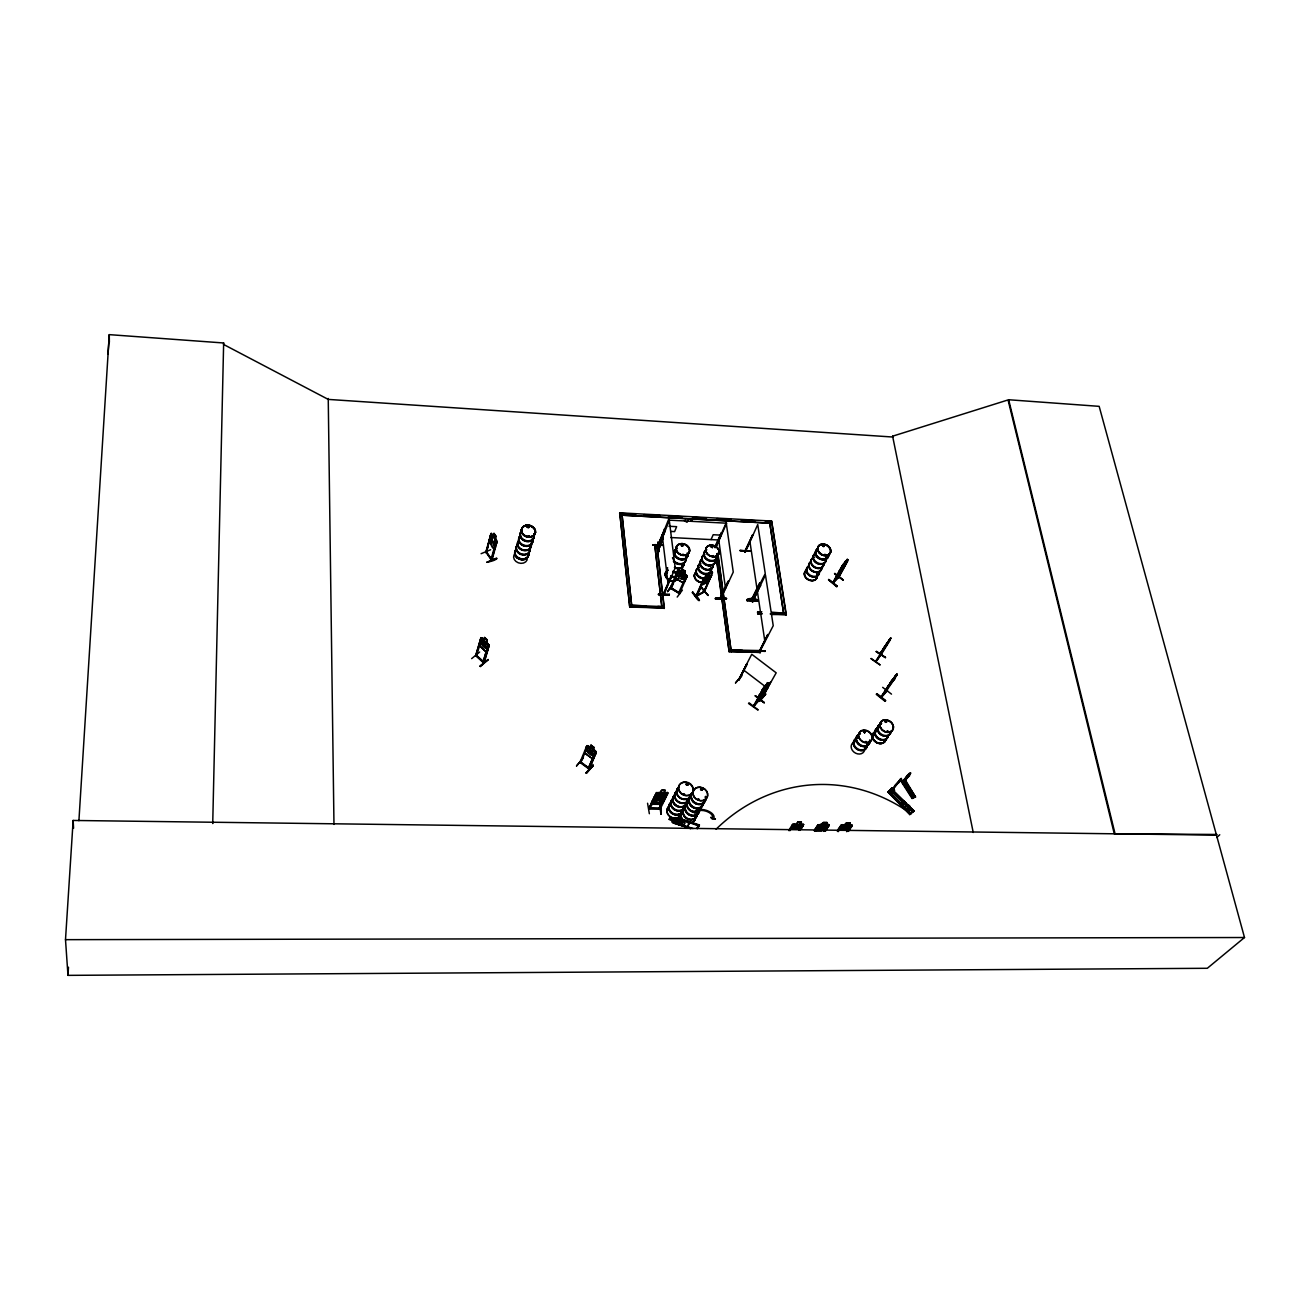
<?xml version="1.0" encoding="UTF-8"?>
<svg xmlns="http://www.w3.org/2000/svg" width="1310" height="1310" viewBox="0 0 1310 1310"><rect width="100%" height="100%" fill="white"/><g stroke="black" fill="none" stroke-linecap="round" stroke-linejoin="round"><path stroke-width="1.5" d="M759.947 583.556L760.177 582.737L751.94 599.734L765.253 573.583L757.737 524.54L745.406 551.936M744.882 551.903L752.939 534.742L744.735 551.281L745.587 550.724M728.18 582.099L728.425 581.28L720.877 597.802M728.425 581.28L720.5 598.293L720.647 596.869L721.302 597.802M721.057 598.31L733.256 572.077L726.215 522.854L715.309 547.302M671.441 587.748L671.129 588.763L670.556 587.273M704.452 591.842L703.437 591.94M697.084 595.067L696.134 596.443L704.371 591.891L711.51 575.336L703.535 592.366L712.345 573.387M905.816 777.403L906.258 776.584M712.378 547.105L712.362 547.727M712.509 556.292L713.23 555.604M713.164 555.899L712.886 556.226M696.969 596.034L704.731 578.676L709.431 574.877L710.069 575.745L706.679 580.952M703.503 582.377L706.27 579.118L705.55 577.694L707.056 578.349L710.315 575.074L707.416 578.48C708.595 581.787 704.846 577.644 703.503 582.377A6.878 5.486 24 0 1 695.659 579.249A6.878 5.486 24 0 1 695.807 572.388M78.911 820.682L109.27 334.639L223.65 342.974L212.728 823.548L212.826 822.385M910.679 772.949C908.338 776.732 912.562 771.246 909.173 773.49M682.739 554.572L683.296 554.359M682.968 545.418L681.773 544.551L681.167 545.615M682.788 546.237L683.149 545.255M682.772 554.327L683.689 555.063M682.084 544.878C683.935 546.45 681.609 543.781 681.773 545.631M658.373 544.714L658.553 545.697L657.735 545.435L664.858 528.7L657.882 546.303L669.033 518.318L675.19 567.836L664.006 594.445L664.023 593.594M663.662 592.988L663.646 594.429L670.802 577.137L663.482 593.512M880.025 655.262L881.253 654.345L875.424 661.763L887.361 642.784M223.65 342.974L223.552 344.432L328.253 399.403L892.896 437.032L892.732 436.148L1008.667 399.746L1099.156 406.346L1244.5 937.518L1207.312 968.287L67.973 975.361L68.48 967.222M67.973 975.361L65.5 939.663L73.147 820.453L1216.335 835.109M107.993 354.306L109.287 336.13M904.146 803.701L902.868 802.129M759.702 649.809L760.029 651.217L773.227 625.705L765.466 575.008L752.333 602.01L752.824 600.406M901.722 803.112L902.672 801.982M526.931 526.915L528.028 526.129M527.635 527.128L527.717 527.455M528.225 526.112L528.519 527.406M528.159 536.347L529.355 536.281L528.47 535.921M751.858 598.834L759.8 582.721M752.153 601.175L752.693 601.929L760.52 584.997L752.186 600.979M752.399 599.587L752.071 598.179L752.677 598.998M752.726 601.83L752.464 600.406M745.357 551.936L745.161 551.313M483.046 662.467L483.636 661.55L484.127 662.893L489.252 645.208L480.901 637.708L482.178 637.904M475.694 655.704L483.75 663.04L489.154 645.159M475.579 655.655L476.398 655.688M720.746 596.869L720.991 598.212M902.787 780.842C905.652 778.025 901.624 780.776 903.703 780.449L904.015 779.712M915.101 797.233L903.703 779.941M904.342 780.154L903.589 779.974M699.376 799.657L698.345 798.838L699 799.788M700.473 789.226L701.243 788.767M700.932 788.898L701.128 789.766M594.92 753.103L595.788 753.725L594.92 753.103L588.239 768.413L588.96 767.66L589.369 768.724M589.762 768.364L588.927 767.693M684.049 794.63L683.82 793.876M683.771 794.269L684.573 794.138M687.177 783.527L686.555 784.575M686.98 784.919L687.963 784.199M688.274 784.706L687.144 783.282L686.653 784.379M579.986 761.7C582.573 764.188 579.937 759.898 579.937 762.436L586.88 745.652M699.425 824.989L680.643 818.684L680.299 819.536L699 825.939L699.425 824.956L697.559 828.378M697.886 825.611L698.214 824.972M762.273 692.269L767.562 682.625L753.561 706.679L760.095 699.049L759.44 699.802M754.216 706.106L753.234 706.434L759.751 698.77M882.138 696.429L881.532 696.609M759.341 695.086L764.467 686.817L753.283 706.221M761.929 690.01L763.206 688.471M763.042 688.405L768.25 683.067M764.058 687.619L753.921 706.139M838.842 577.333L838.842 576.302L832.603 583.015L842.15 565.74L848.029 559.73L838.482 576.957M669.344 594.298L669.263 595.149L658.521 594.691M658.586 593.954L669.344 594.363M715.571 598.703C749.189 598.342 692.908 598.523 726.166 599.063M715.522 598.293L726.248 598.293M726.117 598.686L715.489 598.195M757.524 600.471L747.011 600.078M762.649 697.673L770.591 682.035M754.609 650.841L765.286 651.152L754.527 651.61M765.171 651.398L754.609 650.759M739.118 678.875L738.905 680.005L746.765 663.908L739.282 679.464M891.848 789.668L892.028 790.241M886.952 731.144L887.853 731.013M887.394 731.176L887.934 731.226M885.331 722.006L885.2 721.401M490.644 549.741L481.098 553.688M887.574 642.997L883.775 648.663M698.214 825.677L696.674 828.46M486.239 552.705L490.824 534.775L486.403 552.869L486.436 551.33M485.781 552.149L491.234 533.252L493.313 535.577M864.6 732.896L865.353 731.651M865.713 742.115L866.712 741.722L865.681 741.46M486.19 552.738L490.48 534.906M864.485 731.357L864.354 732.503M864.534 730.996L864.682 732.519M491.086 543.961L493.968 533.219L495.9 536.036L492.871 546.63M487.107 562.383C503.302 553.819 496.621 561.384 487.107 561.957M496.85 541.718L491.561 559.632M491.021 559.534L495.753 542.487L496.621 543.11L495.753 542.487M677.745 824.334L678.105 823.499L677.745 824.334L690.812 828.771M496.097 542.34L491.545 560.287L485.764 551.936M491.184 533.481L497.03 541.75L491.938 560.238L485.928 551.313M899.904 780.825L890.423 792.386L895.385 784.805L901.46 778.582L899.904 780.825L901.28 778.402L899.839 779.499M893.011 790.487L890.587 792.566L899.659 780.023M763.894 690.681C769.265 682.133 757.982 699.556 759.194 695.02M758.932 696.085L759.423 694.988M479.64 652.036L471.649 658.635M687.275 827.101L673.258 822.991L687.242 827.216L689.518 822.942L686.129 821.042L674.404 817.718L673.766 818.979L675.616 818.521L682.592 820.944L685.114 822.876L684.229 824.53L673.815 821.943L673.029 820.633M887.247 643.161L886.33 644.504M475.645 655.737L480.623 639.034L481.392 639.739L476.512 655.688M480.983 637.642L475.841 655.295L483.767 662.434M483.947 639.444L484.536 637.397L487.304 639.919L486.616 642.031L489.072 645.224M484.618 637.544L483.93 639.657L482.096 637.986M670.032 817.686L673.864 819.077M673.324 822.942L672.243 821.861L673.356 822.844M672.849 820.764L672.21 821.959M484.978 638.314L486.632 639.82M487.304 639.919L486.714 641.966M480.393 666.643L488.171 659.487L480.082 666.004M483.849 663.122L482.899 662.32L487.811 646.092L488.859 646.567L487.811 646.092M483.013 662.5L488.09 645.863M483.701 663.04L484.16 662.123L476.889 655.721M824.317 554.736L825.185 554.376L824.743 555.08M824.35 554.49L824.94 554.998M822.32 545.5L823.908 545.681M824.039 546.057L824.154 546.434M475.743 655.066L476.676 655.917M710.708 546.63L712.378 546.958M712.345 547.596L710.773 546.434M699.098 825.595L680.545 819.045M654.754 544.649L661.828 606.579L654.754 544.649L656.818 544.747L664.366 608.004L629.75 607.054L619.777 512.816L771.606 521.053L786.327 614.603L771.934 614.505M883.628 648.859L884.217 647.402M881.221 654.46L875.751 661.976L890.751 637.954L889.048 640.295M663.351 545.173L652.642 545.075L663.384 545.206M629.75 607.054L619.777 512.816M664.154 608.495L656.818 544.747M657.751 542.471L658.979 551.575L657.964 542.193M715.751 547.645L726.673 523.214L669.443 520.135L658.537 547.302L665.267 530.501M663.302 537.395L659.389 547.351L663.351 537.706M583.376 757.868L576.613 765.744M579.871 762.371L580.494 761.487M580.592 762.911L587.207 747.502L586.094 747.142L587.207 747.502M759.653 649.711L759.898 650.677M591.006 745.275L590.237 747.404L588.452 746.798L587.011 750.319L587.961 752.972L590.908 755.117L593.119 754.756L594.593 751.252L593.266 749.467L594.2 747.584L591.006 745.275L594.2 747.584M591.088 745.423L590.302 747.322L588.108 745.865M685.408 520.348L684.426 520.659L686.997 522.297L688.127 520.496M491.889 560.107L491.283 559.304M658.586 593.889L658.504 594.74M586.569 773.358L593.266 765.4L586.225 772.753M594.691 753.381L588.337 768.479M596.181 752.399L589.14 769.183L596.296 752.464L595.493 751.072M593.299 765.466L586.143 772.982M672.849 584.342L667.707 591.285M685.13 571.258L682.183 569.26L681.331 571.52C677.286 566.821 674.797 574.992 675.698 578.349L683.001 582.803L684.901 581.296L683.018 582.606M671.26 588.436L670.13 588.108L677.958 570.227M671.031 588.747L678.236 572.044L677.188 571.782L678.236 572.044M663.924 606.677L629.553 605.22L645.732 605.908M910.974 813.543L888.819 791.404L887.902 792.124L891.602 788.931L913.872 810.988L891.455 788.98L890.767 789.57L891.717 788.882L889.359 790.782L891.57 788.276L889.555 790.978M528.126 536.085L529.322 536.15M528.749 526.947L527.439 527.046M682.133 569.342L685.326 571.176L684.393 573.305M682.395 590.106L677.188 597.065M679.546 593.856L679.841 592.808L678.498 593.217L685.867 576.678L686.718 577.202L685.867 576.678M670.294 588.272L679.726 593.594L670.409 587.83M684.737 581.312L687.144 575.827M679.448 593.79L687.259 575.86L679.219 570.161M711.052 539.589L713.197 534.726L720.533 535.119M692.793 591.94C698.001 603.353 704.616 603.288 692.548 592.3M714.752 547.302L721.09 533.121L722.088 533.465L721.09 533.121M714.801 547.613L721.63 533.121M715.702 547.334L721.237 534.938M708.514 579.937L701.554 583.277L705.877 575.467M703.519 580.133L696.134 596.443L704.043 579.429M701.161 587.355L708.186 595.477L701.112 587.355M703.29 592.071L704.42 590.957L704.371 591.94M698.819 799.902L698.23 798.953M701.423 587.437L707.875 595.395M893.322 679.153L889.785 684.164L895.991 676.091L893.371 679.12M687.652 783.92L687.357 784.952M688.159 784.936L686.571 783.347M686.26 783.675L686.358 784.968M739.97 550.544L750.188 551.199M720.369 597.557L728.049 581.263M887.476 687.193C906.062 665.071 884.414 692.253 887.983 686.096M744.964 552.1L752.562 534.726M786.066 615.094L771.606 521.053M771.443 523.247L621.841 515.174L769.592 523.149M656.556 792.632L648.745 808.827L656.032 793.827L657.096 793.86L650.055 808.417M747.027 600.275L757.753 600.815L747.257 600.455M649.351 813.723L647.566 803.243M650.251 807.942L648.696 808.45L650.169 808.319M651.479 802.49L656.441 792.599L667.854 792.943M751.924 599.571L760.177 582.737M742.541 650.415L730.996 649.989L760.095 650.562L760.357 652.413L729.162 651.774L716.39 557.127M659.831 793.647C658.963 798.494 653.755 797.446 660.404 794.957L659.012 792.828L661.452 794.548L665.447 792.943L661.992 794.974L663.417 797.184L660.977 795.366L653.854 797.544M664.317 792.272L665.382 790.258L661.534 790.192L660.633 792.141L658.488 792.665L655.049 799.558L656.245 801.016L662.434 799.608M665.234 790.438L661.648 790.372L660.617 792.026M662.123 790.569L664.432 790.618M731.258 651.856L717.88 553.229M757.622 601.044L747.109 600.651M659.7 800.983L663.417 793.68M661.845 797.069L664.006 792.763L660.42 792.697L656.965 799.575L660.535 799.591M761.814 611.77L757.524 612.097L757.802 613.915L761.831 614.079M649.105 807.893L659.176 808.237L659.159 809.072L660.535 808.106M666.462 794.007L659.028 808.974L666.462 794.007L667.51 794.04L666.495 794.384M662.794 802.555L666.053 796.251M757.802 613.915L757.769 611.606M660.191 809.089L667.51 794.04M759.98 699.18L753.545 705.893L754.167 705.173M495.475 547.416C491.577 553.655 488.368 532.679 489.727 542.127M660.306 803.456L661.091 813.87M493.379 535.299L492.265 534.84L491.168 538.819L493.461 544.518L494.885 544.223L495.9 536.036M741.525 675.829L735.63 682.707M887.46 690.55L881.221 697.608L893.289 678.809M738.791 679.382L751.743 654.279L776.191 672.832L762.355 697.329M738.905 680.005L747.191 664.219M880.893 697.149L891.389 681.085M886.248 691.205L897.301 674.535L891.324 681.135M670.065 817.571L669.115 819.454L672.996 820.748M669.263 819.438L670.163 817.669M767.627 634.564L768.151 635.448L767.627 634.564L759.538 651.201L760.095 650.562M759.456 651.037L768.004 634.58M672.358 821.976L674.519 817.784L676.075 817.62L686.096 821.157M658.619 546.286L659.847 546.663L658.832 546.254M658.537 547.22L659.487 547.252L658.897 546.663M785.656 613.276L771.901 612.196M680.299 819.536L680.643 818.684M889.49 639.542L890.129 639.362M687.144 827.118L689.371 822.942L686.063 821.092M764.549 686.964L765.695 684.884M758.768 700.097L768.2 682.87L759.636 698.836M768.02 684.311L759.26 700.228M759.489 701.374L765.859 693.989L759.653 701.063M881.925 651.447C883.841 647.926 877.864 657.456 883.628 648.548C877.176 658.177 892.487 637.135 885.511 645.683M761.978 697.673L770.378 682.281M837.139 586.143L828.722 579.495L837.155 586.127L836.631 586.798L828.706 579.511M757.868 710.036L748.55 703.486L749.042 702.815L758.048 709.742M834.535 573.715L843.263 579.986L834.863 573.371M888.327 641.753L889.719 639.82L887.23 643.505M764.238 702.7L755.264 695.708L764.319 702.504M697.46 828.739L699.294 825.398L682.264 819.814M847.701 559.583L843.051 564.659L832.898 583.245L844.033 563.644M845.572 561.04L844.377 562.972M847.357 559.092L840.84 569.146L846.751 561.122L844.229 565.707L841.004 568.376M838.384 577.726L847.734 559.763M847.144 561.695L847.39 560.909L838.334 577.759M833.062 583.163L838.809 577.202L847.685 561.139M832.898 582.361L838.285 576.809L837.925 577.579M871.019 658.733L880.156 664.989L871.199 658.455M876.194 651.692L885.593 657.505L876.472 651.299M886.51 643.947L889.048 640.148M875.85 661.91L876.144 660.502M880.025 655.458L890.751 638.33M890.456 639.575L880.533 655.606M890.489 789.39L891.144 788.751L890.816 789.619M890.915 788.882L913.021 811.676L913.872 810.988M788.866 830.262L792.517 824.416M788.915 830.638L792.894 825.595L789.946 830.655M876.832 693.678L876.292 694.365L885.052 701.325L885.576 700.654L876.816 693.694L885.576 700.67M789.881 830.278L792.894 825.595M882.662 687.341L891.504 694.136M797.774 822.123L796.578 823.941L794.384 824.432L792.288 827.707L793.27 829.132L799.509 827.805L801.638 824.53L800.148 823.924M796.66 823.99L797.79 822.238L801.294 822.287M798.216 822.418L800.459 822.451M881.417 696.674L895.041 676.238M895.074 676.484L890.653 682.215L891.521 681.855M890.014 683.411L896.875 674.093L896.138 675.649M800.164 824.039L801.442 822.107L800.295 823.875M699 825.988L697.886 825.562M883.284 648.679L888.982 640.557L885.363 646.55M798.969 830.393L803.03 825.726L801.065 829.23M800.033 829.214L801.998 825.726M803.505 824.563L800.59 829.23M799.984 830.409L803.636 824.547L792.419 824.514L794.138 823.908M909.68 774.472L905.046 780.924L903.016 781.775L905.881 777.387L903.098 781.906L909.746 775.553M884.725 721.09L885.707 720.729M885.249 721.548L886.444 721.728M886.575 722.301L886.673 721.368M863.437 731.406L864.24 731.078L864.043 732.339M825.415 830.736L829.23 825.005L828.346 824.317L818.046 824.743L814.935 829.41M814.378 830.589L818.046 824.743M814.427 830.966L818.504 825.939L815.459 830.982M815.393 830.606L818.504 825.939M883.333 649.023L886.968 643.587M823.875 822.778L826.102 822.811M826.921 822.516L825.742 824.268L827.216 824.891L825.022 828.133L818.766 829.459L817.849 828.051L820.011 824.792L823.466 822.598L826.938 822.647M825.758 824.399L827.085 822.467L823.351 822.418L822.189 824.17M824.399 830.72L828.575 826.07L825.48 831.113M824.465 831.097L827.56 826.053M825.955 829.672L829.066 824.923M885.298 646.845L880.222 653.985M885.707 645.24L887.853 642.211M838.056 831.572L837.958 829.721L841.167 825.054L851.533 824.678L852.27 825.316L848.356 831.031M837.368 830.884L841.266 825.071L842.919 824.629M837.434 831.26L841.593 826.25L838.449 831.277M884.414 648.057L883.087 649.776M838.384 830.9L841.593 826.25M850.206 822.778L848.847 824.71L850.272 825.202L848.012 828.444L841.773 829.754L840.889 828.346L846.506 822.729L850.223 822.909L848.995 824.53M850.059 822.958L846.604 822.909L845.294 824.481M846.997 823.089L849.224 823.122M847.341 831.015L851.598 826.381L848.422 831.392M847.406 831.392L850.583 826.364M852.106 825.234L846.62 831.506M893.846 791.158L890.21 794.269L891.144 793.123L888.901 790.88L887.967 792.042L910.057 814.296L910.81 813.641A188.378 164.847 87.8 0 0 716.079 829.23M891.57 788.276L890.522 789.914M890.669 790.028L892.257 788.014L894.517 790.241L893.698 791.224M683.001 582.803L675.698 578.349M902.213 780.547L901.198 781.497L912.087 798.543L913.086 798.101L901.984 780.645L903.31 782.267L902.639 782.987L906.111 781.087L905.013 779.368L905.521 781.677M685.326 571.176L684.246 573.305L687.21 575.942M904.358 779.27L903.605 780.301L914.511 797.479L915.477 796.889L912.349 798.314M906.585 776.077L909.533 773.44M905.013 779.368L915.51 797.053L904.571 779.974L901.542 781.251L913.07 798.117M907.175 775.831L908.649 774.177M667.56 591.514L672.963 583.982L667.592 591.645M884.185 647.861L885.773 645.683M880.32 654.05L882.301 651.185M907.339 790.405L910.466 788.997M890.751 637.954L884.348 647.566L886.542 644.831M885.036 646.338L886.706 644.618M889.457 640.017L890.603 638.216M900.003 803.718L903.638 800.574L905.75 802.997M908.534 792.01L911.465 790.847M909.402 793.68L912.53 792.272M902.246 805.961L905.881 802.817M910.597 795.285L913.545 794.122M911.334 796.447L914.364 795.154M907.879 804.815L904.113 808.139L907.879 804.815C915.395 807.369 899.462 814.329 910.139 807.075M824.039 545.877L823.188 546.09M911.645 808.565L907.896 811.905L911.645 808.565L913.905 810.825L909.729 814.624M910.303 814.132L913.905 810.825M692.188 592.513L698.967 600.569M711.248 546.237L712.067 547.252M711.133 546.63L712.787 546.974M658.979 808.614L660.42 808.516L648.81 808.45M586.045 773.015L592.906 764.778M596.099 752.497C596.148 749.074 584.457 744.751 588.19 745.783M592.415 758.654L584.931 753.348L584.702 750.614L585.03 753.348L592.415 758.654L594.101 757.589M576.498 766.072L583.359 757.851M580.723 762.944L581.182 762.125M836.91 586.503L828.477 579.871M764.123 702.848L755.199 695.888M528.831 527.652L528.716 526.342M765.351 685.523L767.906 682.936M762.207 691.058L764.156 688.88M735.467 683.034L741.886 675.714M702.209 790.307L702.668 789.144M880.909 697.28L887.23 690.141M894.976 676.386L896.875 674.093M894.632 676.861L896.973 674.175M687.766 784.641L686.702 784.592M679.857 571.52L681.708 575.008L685.097 574.713L682.133 575.843L683.132 579.511L681.265 575.892L677.728 576.22L680.823 575.074L679.857 571.52A6.927 5.535 23 0 0 681.97 565.2M494.132 548.562L495.327 547.465M1217.023 834.47L1114.286 833.799L1008.192 400.549M909.762 814.591L887.967 792.042M912.71 812.003L892.405 790.863M833.356 582.672L833.586 581.771M845.294 561.63L846.473 560.434M843.181 564.364L845.883 561.761L841.986 567.361M910.483 813.985L888.327 791.813M913.365 811.43L892.536 790.749M888.082 792.026L910.27 814.149M1216.843 837.499L1219.757 834.748M661.615 802.784L663.728 800.95L661.665 802.85L652.724 802.784L652.413 800.868M660.78 804.274L662.909 802.457M651.61 802.375L651.922 804.291L660.846 804.34L668.002 792.927L667.101 792.255M894.517 790.241L892.257 788.014M486.075 651.807L487.566 650.546M654.05 797.593L654.476 799.428L663.466 799.575L665.529 797.675L664.448 796.971M663.466 799.575L665.333 797.626M888.901 790.88L909.615 812.134M479.411 643.095L479.689 646.026L486.125 651.922L487.647 650.628M479.935 666.25L488.155 659.831M486.125 651.922L479.771 645.961M481.392 639.739L480.344 639.264M704.698 591.383L695.905 596.165L703.994 577.841M766.416 684.688L767.12 684.148L761.175 692.22M823.695 831.211L826.053 829.558L823.761 831.392M846.669 831.555L849.027 829.967M901.804 781.251L901.231 781.497M904.228 780.203L915.494 797.069M903.965 804.029L901.902 803.276M909.729 789.701L908.731 790.601L909.828 791.158M880.189 653.657L884.987 646.043M658.602 798.117L655 800.246L659.176 798.51L661.599 800.279L660.191 798.117M697.018 595.231L703.716 591.94M711.756 575.614L710.757 575.745M712.247 571.799C695.823 582.754 714.769 567.328 712.263 573.452M899.741 780.662L898.414 783.216M744.817 551.101L744.948 552.001M657.997 544.698L657.751 546.123M487.009 562.301L496.588 558.338M496.523 540.129L497.03 541.75M495.311 538.181L496.474 540.162M885.298 721.073L886.215 721.319M656.392 795.579L654.689 796.136L666.168 796.12M684.115 562.841L684.148 562.825A6.959 5.551 23 0 1 681.315 567.705A6.959 5.551 23 0 1 674.584 567.377M713.442 564.233L713.41 564.25A6.943 5.502 24 0 1 704.813 569.179A6.943 5.502 24 0 1 701.39 559.681M700.637 789.439L702.193 790.192M903.72 804.176L902.508 804.029M656.736 796.185L658.832 795.416M909.32 789.652L908.894 790.683M863.994 730.98L864.895 731.389M703.044 582.442L704.109 582.361M823.761 546.516L822.811 546.254M528.372 527.733L527.193 527.275M677.81 570.21L679.3 570.178M701.947 790.258L700.916 789.897M65.5 939.663L1244.5 937.518M658.93 795.236L662.762 795.252M658.652 796.202L662.221 796.218M652.707 802.67L661.665 802.85M801.458 822.221L797.708 822.172M791.911 825.955L792.943 825.971M802.064 826.086L803.096 826.102M817.538 826.299L818.57 826.315M827.609 826.43L828.64 826.446M840.627 826.61L841.659 826.626M850.649 826.741L851.664 826.757M821.992 831.179L815.066 831.162L815.066 829.41M659.487 808.024L660.404 808.106M648.892 808.859L660.191 808.99M658.717 796.087L662.303 796.152M656.081 794.204L657.096 793.86M759.947 650.382L759.587 651.135L760.16 649.744M754.445 651.07L765.286 651.185M755.985 650.906L759.833 651.054L760.111 652.904M729.408 651.283L760.357 652.413M760.651 585.832L760.16 584.981M657.866 606.415L661.91 606.596M629.946 606.563L664.366 608.004M775.684 612.867L783.773 613.195M758.048 613.408L762.092 613.588M770.165 613.915L786.327 614.603M652.642 545.075L663.237 545.386M664.972 529.518L664.497 528.683M654.542 545.157L656.605 545.271M670.802 531.418L674.601 531.614L676.631 526.669L668.984 526.276M670.687 537.526L719.157 540.015M619.581 513.34L635.808 514.224M643.898 514.65L660.093 515.534M668.182 515.976L682.346 516.746M692.45 517.286L706.614 518.056M716.734 518.596L730.898 519.366M741.001 519.923L755.166 520.692M765.286 521.233L771.361 521.56M892.601 436.148L973.232 832.472M658.341 796.005L657.194 796.202M681.38 571.455L679.53 571.176L677.892 574.975L678.76 577.563L681.675 579.331L683.935 578.66L685.588 574.861L684.311 573.223M885.92 722.432L884.79 721.499M863.487 731.602L864.616 732.765M659.569 546.237L659.601 547.252M682.297 546.188L681.396 545.73M823.515 546.532L822.434 545.451M679.743 593.283L671.178 588.108M687.21 785.214L686.178 784.395M661.01 814.116L659.847 803.177M901.673 781.3L912.677 798.281M685.572 826.037L693.039 828.559M678.007 823.859L691.074 828.28M677.843 823.99L690.91 828.411M484.029 639.591L482.44 639.002L481.343 642.801L482.26 645.683L484.815 648.024L486.665 647.664L487.778 643.881L486.6 641.949M662.533 795.612L664.137 796.234L665.922 792.796L664.317 792.141M580.264 762.043L589.434 768.839M589.058 769.068L579.871 762.322M677.106 571.897L686.505 577.612M671.539 588.075L678.858 592.529M528.487 526.194L529.109 527.029M876.275 651.561L885.413 657.751M663.581 594.298L663.515 593.479M593.201 749.549L595.411 751.17M581.214 762.355L588.632 767.742M743.605 670.049L767.709 688.405M844.983 565.019L838.744 572.404L839.055 571.062M834.617 573.6L843.051 580.199M876.636 693.972L885.38 700.965M802.768 823.957L803.636 824.547M484.52 637.626L487.107 639.984M911.318 810.612L891.913 791.289L911.252 810.677M888.376 791.617L890.62 793.844M705.91 583.065L706.745 580.969L705.844 583.048L703.159 584.571L703.994 582.475M692.613 592.218L699.409 600.34M654.23 800.95L655.426 802.391L658.979 802.408L661.599 801L664.137 796.234L657.997 797.544L656.801 796.054M902.131 803.963L901.837 802.965M486.305 551.919L491.414 558.862M493.231 536.249L495.016 538.868M492.134 540.211L493.919 542.831M901.87 781.038L912.923 798.134M702.717 789.193L701.931 789.897L702.389 789.078M865.009 731.799L863.896 731.717M1008.667 399.746L1114.908 833.144M654.165 797.479L654.591 799.362M837.958 829.721L838.187 831.506M757.622 601.192C758.834 597.786 745.619 597.442 747.109 600.782M749.877 541.259L757.164 589.942M757.376 591.367L764.909 641.654M718.715 539.654L725.543 588.517M717.651 553.737L730.98 649.842M716.439 559.648L729.162 651.774M670.802 577.137L670.917 577.988L670.425 577.12M657.784 542.438L658.979 551.575M663.581 793.614L659.749 793.713M662.205 535.299L668.182 584.457M659.814 803.407L660.879 814.165M73.147 820.453L73.573 828.247M328.237 398.469L333.968 824.432M109.27 334.639L109.369 342.221M669.23 594.724L658.471 594.314M532.4 539.081A7.221 5.797 17.2 0 1 529.093 545.795A7.221 5.797 17.2 0 1 520.135 543.388A7.221 5.797 17.2 0 1 520.348 535.839M531.025 543.339A7.107 5.715 17.2 0 1 527.766 549.971A7.107 5.715 17.2 0 1 518.94 547.596A7.107 5.715 17.2 0 1 519.169 540.146M531.09 543.077A7.074 5.699 17.2 0 1 527.832 549.676A7.074 5.699 17.2 0 1 519.038 547.302A7.074 5.699 17.2 0 1 519.268 539.9M533.858 534.316A7.238 5.813 17.2 0 1 530.534 541.046A7.238 5.813 17.2 0 1 521.544 538.623A7.238 5.813 17.2 0 1 521.773 531.058M532.466 538.574A7.123 5.715 17.2 0 1 529.207 545.206A7.123 5.715 17.2 0 1 520.365 542.831A7.123 5.715 17.2 0 1 520.578 535.381M533.678 534.611A7.139 5.731 17.2 0 1 530.403 541.243A7.139 5.731 17.2 0 1 521.544 538.852A7.139 5.731 17.2 0 1 521.757 531.401M532.482 538.836A7.221 5.797 17.2 0 1 529.158 545.55A7.221 5.797 17.2 0 1 520.201 543.142A7.221 5.797 17.2 0 1 520.43 535.593M533.94 534.071A7.238 5.813 17.2 0 1 530.615 540.801A7.238 5.813 17.2 0 1 521.626 538.377A7.238 5.813 17.2 0 1 521.838 530.812M533.923 533.809A7.139 5.731 17.2 0 1 530.648 540.441A7.139 5.731 17.2 0 1 521.773 538.05A7.139 5.731 17.2 0 1 521.986 530.599M532.581 540.899A7.107 5.715 17.2 0 1 524.213 546.106A7.107 5.715 17.2 0 1 519.333 537.329M528.667 554.015A7.139 5.764 17.1 0 1 519.382 558.993A7.139 5.764 17.1 0 1 516.386 549.283M527.373 557.896A7.009 5.666 17.1 0 1 518.252 562.792A7.009 5.666 17.1 0 1 515.321 553.246M529.813 547.564A7.172 5.78 17.1 0 1 526.522 554.261A7.172 5.78 17.1 0 1 517.614 551.87A7.172 5.78 17.1 0 1 517.843 544.354M528.749 553.77A7.139 5.764 17.1 0 1 519.448 558.764A7.139 5.764 17.1 0 1 516.451 549.037M529.813 547.318A7.074 5.699 17.1 0 1 526.554 553.917A7.074 5.699 17.1 0 1 517.761 551.559A7.074 5.699 17.1 0 1 517.99 544.141M531.221 545.288A7.074 5.699 17.2 0 1 522.019 550.2A7.074 5.699 17.2 0 1 519.055 540.588M529.797 551.117A7.074 5.699 17.1 0 1 519.89 554.163A7.074 5.699 17.1 0 1 517.761 544.927M866.843 744.588A7.172 5.83 32.9 0 1 862.389 750.614A7.172 5.83 32.9 0 1 854.202 746.405A7.172 5.83 32.9 0 1 855.856 738.922M867.089 744.358A7.271 5.911 32.9 0 1 861.996 750.532A7.271 5.911 32.9 0 1 853.776 745.128A7.271 5.911 32.9 0 1 857.477 738.021M864.633 747.944A7.156 5.83 32.9 0 1 859.606 754.036A7.156 5.83 32.9 0 1 851.516 748.731A7.156 5.83 32.9 0 1 855.168 741.722M869.774 740.314A7.287 5.928 32.8 0 1 865.239 746.438A7.287 5.928 32.8 0 1 856.904 742.164A7.287 5.928 32.8 0 1 858.574 734.55M869.512 740.543A7.189 5.846 32.8 0 1 865.042 746.585A7.189 5.846 32.8 0 1 856.838 742.361A7.189 5.846 32.8 0 1 858.476 734.861M869.905 740.101A7.287 5.928 32.8 0 1 864.797 746.291A7.287 5.928 32.8 0 1 856.543 740.87A7.287 5.928 32.8 0 1 860.244 733.764M867.351 745.521A7.172 5.83 32.9 0 1 861.096 749.975A7.172 5.83 32.9 0 1 853.989 744.129A7.172 5.83 32.9 0 1 857.804 737.661M870.037 741.476A7.189 5.846 32.8 0 1 863.749 745.93A7.189 5.846 32.8 0 1 856.625 740.084A7.189 5.846 32.8 0 1 860.441 733.6M888.442 735.418A7.221 5.83 33.2 0 1 882.187 739.872A7.221 5.83 33.2 0 1 875.014 734.009A7.221 5.83 33.2 0 1 878.797 727.525M890.784 731.782A7.156 5.764 33.1 0 1 884.594 736.187A7.156 5.764 33.1 0 1 877.503 730.39A7.156 5.764 33.1 0 1 881.237 723.971M888.508 735.156A7.123 5.748 33.2 0 1 882.334 739.56A7.123 5.748 33.2 0 1 875.26 733.764A7.123 5.748 33.2 0 1 878.994 727.377M888.049 735.843A7.123 5.748 33.2 0 1 881.892 740.232A7.123 5.748 33.2 0 1 874.818 734.451A7.123 5.748 33.2 0 1 878.551 728.049M885.92 738.971A7.09 5.731 33.2 0 1 879.78 743.359A7.123 5.748 33.2 0 1 872.656 737.694A7.123 5.748 33.2 0 1 876.39 731.291M876.456 731.226A7.09 5.731 33.2 0 0 872.738 737.596A7.09 5.731 33.2 0 0 879.78 743.359A7.123 5.748 33.2 0 0 885.887 739.069A7.123 5.748 33.2 0 1 879.632 743.605A7.123 5.748 33.2 0 1 872.575 737.825A7.123 5.748 33.2 0 1 876.292 731.422M888.311 735.63A7.221 5.83 33.2 0 1 882.056 740.084A7.221 5.83 33.2 0 1 874.883 734.222A7.221 5.83 33.2 0 1 878.666 727.738M891.046 731.569A7.254 5.846 33.1 0 1 884.774 736.04A7.254 5.846 33.1 0 1 877.569 730.145A7.254 5.846 33.1 0 1 881.352 723.66M891.242 731.111A7.156 5.764 33.1 0 1 885.052 735.516A7.156 5.764 33.1 0 1 877.962 729.703A7.156 5.764 33.1 0 1 881.696 723.3M885.756 739.217A7.09 5.731 33.2 0 1 879.616 743.589A7.09 5.731 33.2 0 1 872.591 737.825A7.09 5.731 33.2 0 1 876.308 731.455M825.66 557.323A6.927 5.387 27.3 0 1 822.762 564.004A6.927 5.387 27.3 0 1 814.05 560.631A6.927 5.387 27.3 0 1 815.459 553.36M823.81 563.022A6.828 5.306 27.3 0 1 818.881 568.376A6.828 5.306 27.3 0 1 811.152 563.382A6.828 5.306 27.3 0 1 814.755 557.159M823.99 562.678A6.828 5.306 27.3 0 1 815.95 567.476A6.828 5.306 27.3 0 1 812.282 558.142M828.575 554.294A6.959 5.387 27.3 0 1 824.105 559.681A6.959 5.387 27.3 0 1 816.13 555.62A6.959 5.387 27.3 0 1 817.849 548.825M825.84 556.832A6.845 5.306 27.3 0 1 822.975 563.431A6.845 5.306 27.3 0 1 814.378 560.107A6.845 5.306 27.3 0 1 815.77 552.935M828.69 554.048A6.959 5.387 27.3 0 1 824.236 559.452A6.959 5.387 27.3 0 1 816.261 555.391A6.959 5.387 27.3 0 1 817.964 548.595M828.739 553.786A6.861 5.322 27.3 0 1 824.35 559.108A6.861 5.322 27.3 0 1 816.474 555.096A6.861 5.322 27.3 0 1 818.16 548.399M828.378 555.997A6.861 5.322 27.3 0 1 819.438 558.977A6.861 5.322 27.3 0 1 816.572 549.987M825.955 560.516A6.845 5.306 27.3 0 1 816.277 563.054A6.845 5.306 27.3 0 1 815.377 553.688M816.687 574.009A6.763 5.289 27.4 0 1 813.821 580.576A6.763 5.289 27.4 0 1 805.322 577.284A6.763 5.289 27.4 0 1 806.731 570.161M819.503 571.045A6.779 5.289 27.4 0 1 815.148 576.334A6.779 5.289 27.4 0 1 807.386 572.372A6.779 5.289 27.4 0 1 809.072 565.707M821.714 567.099A6.894 5.371 27.3 0 1 817.276 572.47A6.894 5.371 27.3 0 1 809.383 568.442A6.894 5.371 27.3 0 1 811.087 561.679M819.34 571.537A6.861 5.355 27.4 0 1 814.918 576.908A6.861 5.355 27.4 0 1 807.042 572.879A6.861 5.355 27.4 0 1 808.761 566.133M823.663 563.234A6.796 5.289 27.3 0 1 819.307 568.54A6.796 5.289 27.3 0 1 811.512 564.561A6.796 5.289 27.3 0 1 813.183 557.896M819.143 573.223A6.763 5.289 27.4 0 1 809.547 575.761A6.763 5.289 27.4 0 1 808.679 566.46M821.861 568.343A6.894 5.371 27.3 0 1 812.102 570.898A6.894 5.371 27.3 0 1 811.217 561.45M821.91 568.049A6.796 5.289 27.3 0 1 812.282 570.587A6.796 5.289 27.3 0 1 811.414 561.253M689.256 797.43A7.647 6.566 28.1 0 1 679.088 802.637A7.647 6.566 28.1 0 1 676.533 791.322M686.899 799.46A7.532 6.468 28.1 0 1 683.034 806.845A7.532 6.468 28.1 0 1 673.913 803.669A7.532 6.468 28.1 0 1 674.634 795.203M691.418 793.352A7.68 6.583 28 0 1 681.2 798.56A7.68 6.583 28 0 1 678.629 787.212M689.387 796.971A7.549 6.484 28.1 0 1 683.443 802.932A7.549 6.484 28.1 0 1 675.207 797.774A7.549 6.484 28.1 0 1 678.334 790.045M690.959 795.285A7.582 6.484 28 0 1 681.118 798.707A7.582 6.484 28 0 1 677.434 788.784M689.371 797.217A7.647 6.566 28.1 0 1 679.186 802.424A7.647 6.566 28.1 0 1 676.631 791.109M691.516 793.139A7.68 6.583 28 0 1 681.298 798.347A7.68 6.583 28 0 1 678.744 786.999M682.772 810.808A7.467 6.435 28.2 0 1 671.408 813.183A7.467 6.435 28.2 0 1 672.079 802.244M683.001 810.612A7.565 6.517 28.2 0 1 672.276 813.592A7.565 6.517 28.2 0 1 670.638 802.833M681.004 810.693A7.451 6.435 28.2 0 1 676.582 818.193A7.451 6.435 28.2 0 1 667.494 813.821A7.451 6.435 28.2 0 1 670.36 805.568M685.326 804.897A7.598 6.534 28.1 0 1 679.317 810.923A7.598 6.534 28.1 0 1 671.048 805.732A7.598 6.534 28.1 0 1 674.208 797.921M683.361 808.45A7.467 6.435 28.1 0 1 673.405 813.559A7.467 6.435 28.1 0 1 670.933 802.473M684.884 806.813A7.5 6.452 28.1 0 1 674.273 809.76A7.5 6.452 28.1 0 1 672.636 799.133M683.329 808.679A7.565 6.534 28.2 0 1 673.242 813.87A7.565 6.534 28.2 0 1 670.736 802.637M685.457 804.455A7.5 6.452 28.1 0 1 679.53 810.382A7.5 6.452 28.1 0 1 671.375 805.273A7.5 6.452 28.1 0 1 674.486 797.561M686.112 804.651A7.5 6.452 28.1 0 1 674.666 804.831A7.5 6.452 28.1 0 1 676.042 794.515M681.331 812.2A7.401 6.386 28.2 0 1 675.469 818.079A7.401 6.386 28.2 0 1 667.412 813.019A7.401 6.386 28.2 0 1 670.507 805.404M703.388 802.653A7.549 6.468 28.9 0 1 695.25 808.45A7.549 6.468 28.9 0 1 688.995 799.428M703.617 802.441A7.647 6.566 28.9 0 1 694.415 808.024A7.647 6.566 28.9 0 1 689.731 797.593M699.442 810.71A7.532 6.468 28.9 0 1 696.2 812.118A7.5 6.435 28.9 0 0 701.128 808.09M694.316 812.151A7.532 6.468 28.9 0 1 687.914 808.139A7.532 6.468 28.9 0 1 687.816 801.442M701.276 807.91A7.532 6.468 28.9 0 1 700.572 809.449M701.39 804.062A7.516 6.435 28.9 0 1 696.396 811.692M694.529 811.725A7.516 6.435 28.9 0 1 688.159 807.73A7.516 6.435 28.9 0 1 688.045 801.065M705.533 796.595A7.68 6.566 28.8 0 1 697.542 804.258A7.68 6.566 28.8 0 1 691.893 793.516M703.765 801.982A7.549 6.468 28.9 0 1 695.61 807.762A7.549 6.468 28.9 0 1 689.355 798.74M705.304 796.84A7.582 6.484 28.8 0 1 698.394 804.553A7.582 6.484 28.8 0 1 691.14 795.35M703.732 802.228A7.647 6.566 28.9 0 1 694.529 807.812A7.647 6.566 28.9 0 1 689.846 797.381M705.648 796.382A7.68 6.566 28.8 0 1 697.657 804.045A7.68 6.566 28.8 0 1 692.008 793.303M705.975 797.921A7.582 6.484 28.8 0 1 697.788 803.718A7.582 6.484 28.8 0 1 691.516 794.662M697.215 814.05A7.467 6.419 29 0 1 688.208 819.552A7.467 6.419 29 0 1 683.656 809.334M695.43 817.342A7.434 6.419 29 0 1 688.323 823.253A7.451 6.419 29 0 0 695.43 817.358A7.451 6.419 29 0 1 688.389 823.139A7.401 6.37 29 0 0 695.495 817.129M683.1 811.267A7.451 6.419 29 0 0 683.231 820.666A7.401 6.37 29 0 1 683.198 811.217M699.589 809.858A7.598 6.534 28.9 0 1 690.435 815.442A7.598 6.534 28.9 0 1 685.801 805.06M697.575 813.395A7.467 6.435 29 0 1 689.486 819.143A7.467 6.435 29 0 1 683.312 810.202M699.36 810.088A7.5 6.435 28.9 0 1 691.271 815.852A7.5 6.435 28.9 0 1 685.064 806.878M697.542 813.625A7.565 6.517 29 0 1 688.421 819.192A7.565 6.517 29 0 1 683.804 808.843M699.704 809.662A7.598 6.534 28.9 0 1 690.55 815.229A7.598 6.534 28.9 0 1 685.916 804.864M699.72 809.416A7.5 6.452 28.9 0 1 691.631 815.18A7.5 6.452 28.9 0 1 685.425 806.207M694.202 812.315A7.5 6.435 28.9 0 1 686.817 804.88M685.883 558.748A7.074 5.633 23 0 1 681.544 564.168A7.074 5.633 23 0 1 673.504 561.057M684.115 562.694A6.959 5.551 23 0 1 681.38 567.541A6.959 5.551 23 0 1 674.65 567.214M687.865 554.13A7.09 5.633 23 0 1 682.936 559.632A7.09 5.633 23 0 1 674.83 555.489A7.09 5.633 23 0 1 676.942 548.546M685.588 556.734A6.976 5.551 23 0 1 682.526 563.382A6.976 5.551 23 0 1 673.798 560.516M672.947 559.092A6.976 5.551 23 0 1 672.521 557.585M673.995 553.59A6.976 5.551 23 0 1 675.272 552.738M687.226 552.885A6.992 5.551 23 0 1 683.902 559.616A6.992 5.551 23 0 1 675.076 556.21A6.992 5.551 23 0 1 676.893 548.874M685.981 558.502A7.074 5.633 23 0 1 681.642 563.922A7.074 5.633 23 0 1 673.602 560.827M673.815 553.803A7.074 5.633 23 0 1 675.108 552.935M687.963 553.884A7.09 5.633 23 0 1 683.034 559.403A7.09 5.633 23 0 1 674.928 555.243A7.09 5.633 23 0 1 677.041 548.3M687.979 553.606A7.009 5.551 23 0 1 683.132 559.042A7.009 5.551 23 0 1 675.125 554.949A7.009 5.551 23 0 1 677.221 548.104M685.638 560.483A6.976 5.551 23 0 1 680.545 564.463A6.976 5.551 23 0 1 673.471 561.286M680.807 571.242A7.025 5.6 23 0 1 679.513 572.11M677.941 572.617A7.025 5.6 23 0 1 672.718 571.782M681.855 565.691A7.025 5.6 23 0 1 681.724 570.079M677.81 572.798A6.927 5.535 23 0 1 672.636 571.979M681.642 565.969A6.927 5.535 23 0 1 681.527 570.308M681.953 565.445A7.025 5.6 23 0 1 679.612 571.864M678.056 572.372A7.025 5.6 23 0 1 672.816 571.553M678.121 572.044A6.927 5.535 23 0 1 672.963 571.225M683.836 563.267A6.943 5.535 23 0 1 681.118 568.098A6.943 5.535 23 0 1 674.421 567.787M676.206 576.564A6.91 5.518 22.9 0 1 671.048 575.745M667.51 572.11A6.91 5.518 22.9 0 1 667.642 567.77M678.089 578.316A6.878 5.502 22.9 0 1 667.773 579.036A6.894 5.518 22.9 0 1 667.985 570.161A6.894 5.518 22.9 0 0 667.642 579.298A6.894 5.518 22.9 0 0 677.99 578.594M668.051 570.096A6.878 5.502 22.9 0 0 667.773 579.036A6.894 5.518 22.9 0 0 678.072 578.431M675.878 577.317A6.91 5.518 22.9 0 1 670.736 576.498M667.183 572.863A6.91 5.518 22.9 0 1 667.33 568.54M676.025 577.137A7.009 5.6 22.9 0 1 670.802 576.318M667.216 572.617A7.009 5.6 22.9 0 1 667.347 568.229M676.124 576.908A7.009 5.6 22.9 0 1 670.9 576.072M667.314 572.388A7.009 5.6 22.9 0 1 667.445 568M715.063 560.434A6.943 5.502 24 0 1 710.315 565.855A6.943 5.502 24 0 1 702.356 561.777A6.943 5.502 24 0 1 704.371 554.965M715.276 560.172A7.041 5.584 24 0 1 710.462 565.658A7.041 5.584 24 0 1 702.406 561.532A7.041 5.584 24 0 1 704.436 554.621M713.426 564.102A6.943 5.502 24 0 1 704.911 568.982A6.943 5.502 24 0 1 701.489 559.485M716.914 554.048A7.074 5.584 24 0 1 713.622 560.86A7.074 5.584 24 0 1 704.715 557.421A7.074 5.584 24 0 1 706.467 550.02M715.407 559.665A6.943 5.502 24 0 1 710.659 565.085A6.943 5.502 24 0 1 702.7 561.008A6.943 5.502 24 0 1 704.715 554.195M715.375 559.943A7.041 5.584 24 0 1 710.56 565.429A7.041 5.584 24 0 1 702.504 561.302A7.041 5.584 24 0 1 704.534 554.392M717.045 553.557A6.976 5.518 24 0 1 713.819 560.287A6.976 5.518 24 0 1 705.026 556.881A6.976 5.518 24 0 1 706.745 549.578M717.11 557.323A6.976 5.518 24 0 1 706.974 559.894A6.976 5.518 24 0 1 706.401 550.347M711.477 568.589A6.992 5.567 24 0 1 706.679 574.058A6.992 5.567 24 0 1 698.672 569.965A6.992 5.567 24 0 1 700.703 563.087M710.839 567.361A6.894 5.486 24 0 1 707.629 574.042A6.894 5.486 24 0 1 698.934 570.685A6.894 5.486 24 0 1 700.654 563.415M711.608 568.098A6.91 5.486 24 0 1 703.126 572.961A6.91 5.486 24 0 1 699.736 563.496M713.131 564.675A6.91 5.486 24 0 1 704.665 569.539A6.91 5.486 24 0 1 701.243 560.074M705.419 577.907A6.878 5.486 24 0 1 697.116 574.206A6.878 5.486 24 0 1 698.983 567.181M705.337 578.25A6.976 5.551 24 0 1 696.92 574.484A6.976 5.551 24 0 1 698.819 567.377M703.388 578.774A6.878 5.486 24 0 1 696.019 571.258M696.511 569.916A6.878 5.486 24 0 1 697.411 568.786M706.27 580.788A6.845 5.453 24 0 1 705.026 581.64A6.878 5.486 24 0 0 706.237 580.919M703.503 582.148A6.845 5.453 24 0 1 695.725 579.135A6.845 5.453 24 0 1 695.872 572.29M703.519 578.594A6.976 5.551 24 0 1 696.822 574.713A6.976 5.551 24 0 1 697.444 568.458M713.246 565.936A6.943 5.502 24 0 1 703.928 568.966A6.943 5.502 24 0 1 701.325 559.828M706.172 581.067A6.878 5.486 24 0 1 704.927 581.918M703.404 582.41A6.878 5.486 24 0 1 695.594 579.397A6.878 5.486 24 0 1 695.741 572.535M586.864 751.449L590.351 751.694L592.333 755.51L591.187 751.776L594.085 751.154L590.745 750.892L588.763 747.208L589.877 750.843L586.864 751.449M849.813 825.349L846.129 827.298L847.095 829.394L845.065 827.674L840.725 829.312L844.59 827.298L843.624 825.267L845.671 826.905L849.813 825.349M682.887 824.432L678.727 822.238L673.929 821.583L678.072 821.599L675.583 818.93L679.153 821.517L684.197 821.878L679.759 822.14L682.887 824.432M792.173 828.624L796.48 827.036L798.625 828.771L797.528 826.659L801.163 824.76L797.053 826.25L794.908 824.596L795.972 826.643L792.173 828.624M817.718 828.952L822.041 827.363L824.121 829.099L823.089 827.003L826.757 825.103L822.615 826.594L820.535 824.94L821.534 826.987L817.718 828.952M746.978 599.554L757.491 599.947L746.929 599.571M494.23 534.218L495.196 536.609L494.23 534.218M483.832 640.262L482.719 644.062L485.29 646.403L486.403 642.62L483.832 640.262M621.841 512.931L631.666 605.318L621.841 512.931M590.04 747.944L588.583 751.465L591.53 753.61L593.004 750.09L590.04 747.944M591.498 746.111L593.135 748.125L591.498 746.111M691.336 520.676L692.171 520.725L691.336 520.676M694.889 520.872L694.889 520.872M681.085 572.126L679.464 575.925L682.379 577.71L684.017 573.911L681.085 572.126M682.641 570.063L684.229 571.88L682.641 570.063M706.123 577.907L704.42 581.689L706.991 580.281L708.694 576.498L706.123 577.907M704.125 583.114L705.779 582.213L704.125 583.114M739.953 550.511L750.335 551.002L739.953 550.511M769.707 522.641L783.609 613.195L769.707 522.641M660.338 794.089L662.647 794.106L660.338 794.089M670.622 818.193L670.065 819.258L671.326 819.683L671.866 818.619L670.622 818.193M675.141 819.405L674.273 821.059L681.249 823.482L682.133 821.828L675.141 819.405M796.267 824.465L794.155 827.74L797.643 827.773L799.755 824.514L796.267 824.465M821.878 824.809L819.7 828.067L823.171 828.116L825.349 824.858L821.878 824.809M844.966 825.12L842.723 828.362L846.162 828.411L848.422 825.169L844.966 825.12M482.686 639.427L483.75 643.357L481.228 644.094L484.176 644.291L485.977 648.45L484.897 644.389L487.304 643.75L484.487 643.439L482.686 639.427M762.142 690.435L761.896 691.32L762.142 690.435M842.035 566.379L841.79 567.164L842.035 566.379M709.807 578.742L708.595 580.084L709.807 578.742M715.375 818.93L712.443 819.208L710.708 817.342L712.312 817.899A8.597 4.323 15.3 0 0 706.352 811.267A8.597 4.323 15.3 0 0 696.118 812.396L697.722 812.937L694.66 813.166L692.761 811.25L694.365 811.791A10.3 5.175 15.3 0 1 706.614 810.432A10.3 5.175 15.3 0 1 713.77 818.373L715.375 818.93M522.641 533.579A7.156 5.731 17.2 0 0 534.791 534.185A7.156 5.731 17.2 0 0 528.012 525.114A7.172 5.748 17.2 0 0 522.608 533.612A7.172 5.748 17.2 0 0 534.808 534.218A7.172 5.748 17.2 0 0 527.995 525.097A7.156 5.731 17.2 0 0 522.641 533.579M522.51 534.005A7.156 5.715 17.2 0 0 534.676 534.595A7.156 5.715 17.2 0 0 527.881 525.523A7.156 5.715 17.2 0 0 522.51 534.005A7.139 5.715 17.2 0 0 534.66 534.595A7.139 5.715 17.2 0 0 527.881 525.523A7.139 5.715 17.2 0 0 522.526 533.989M522.559 533.76A7.172 5.748 17.2 0 0 534.775 534.365A7.172 5.748 17.2 0 0 527.963 525.245A7.172 5.748 17.2 0 0 522.559 533.76M519.333 559.19A7.025 5.682 17.1 0 0 528.487 554.277A7.041 5.682 17.1 0 1 519.333 559.19A7.041 5.682 17.1 0 1 516.386 549.611A7.025 5.682 17.1 0 0 519.333 559.19M519.562 558.404A7.025 5.682 17.1 0 0 528.716 553.508A7.041 5.682 17.1 0 1 519.562 558.42A7.041 5.682 17.1 0 1 516.615 548.825A7.025 5.682 17.1 0 0 519.562 558.404M859.229 737.776A7.238 5.862 32.8 0 0 871.052 740.854A7.238 5.862 32.8 0 0 866.139 730.26A7.238 5.862 32.8 0 0 859.229 737.776M859.033 738.103A7.205 5.846 32.8 0 0 870.806 741.182A7.205 5.846 32.8 0 0 865.91 730.62A7.205 5.846 32.8 0 0 859.033 738.103M880.533 727.492A7.189 5.78 33.1 0 0 892.257 730.571A7.189 5.78 33.1 0 0 887.328 720.074A7.189 5.78 33.1 0 0 880.533 727.492A7.189 5.78 33.1 0 0 892.257 730.587A7.189 5.78 33.1 0 0 887.312 720.074A7.189 5.78 33.1 0 0 880.517 727.508M880.418 727.705A7.156 5.764 33.1 0 0 892.094 730.767A7.156 5.764 33.1 0 0 887.181 720.303A7.156 5.764 33.1 0 0 880.418 727.705M818.226 550.822A6.894 5.338 27.3 0 0 829.59 553.917A6.894 5.338 27.3 0 0 824.989 544.24A6.894 5.338 27.3 0 0 818.226 550.822M818.046 551.199A6.861 5.322 27.3 0 0 829.361 554.277A6.861 5.306 27.3 0 0 824.792 544.649A6.861 5.322 27.3 0 0 818.046 551.199A6.861 5.306 27.3 0 0 829.361 554.261A6.861 5.322 27.3 0 0 824.792 544.649A6.861 5.306 27.3 0 0 818.062 551.183M818.144 550.97A6.894 5.338 27.3 0 0 829.508 554.064A6.894 5.338 27.3 0 0 824.907 544.403A6.894 5.338 27.3 0 0 818.144 550.97M813.936 580.281A6.73 5.256 27.4 0 0 816.785 573.764A6.714 5.24 27.4 0 1 813.936 580.281A6.714 5.24 27.4 0 1 805.503 577.006A6.73 5.256 27.4 0 1 806.878 569.932A6.714 5.24 27.4 0 0 805.503 577.006A6.73 5.256 27.4 0 0 813.936 580.281M679.644 791.387A7.614 6.517 28 0 0 692.433 792.714A7.614 6.517 28 0 0 685.867 781.955A7.614 6.517 28 0 0 679.644 791.387M683.231 806.42A7.516 6.452 28.1 0 0 687.079 799.067A7.532 6.468 28.1 0 1 683.198 806.551A7.532 6.468 28.1 0 1 674.077 803.374A7.532 6.468 28.1 0 1 674.797 794.892A7.516 6.452 28.1 0 0 674.142 803.259A7.516 6.452 28.1 0 0 683.231 806.42M679.481 791.715A7.582 6.484 28 0 0 692.237 793.041A7.582 6.484 28 0 0 685.687 782.332A7.582 6.484 28 0 0 679.481 791.715M694.071 796.578A7.614 6.501 28.8 0 0 706.843 797.905A7.614 6.501 28.8 0 0 700.244 787.13A7.614 6.501 28.8 0 0 694.071 796.578M693.989 796.775A7.582 6.484 28.8 0 0 706.712 798.085A7.582 6.484 28.8 0 0 700.13 787.359A7.582 6.484 28.8 0 0 693.989 796.775M683.05 811.398A7.434 6.419 29 0 0 683.181 820.78A7.451 6.419 29 0 1 683.034 811.398M677.385 552.001A7.025 5.567 23 0 0 689.125 552.558A7.025 5.567 23 0 0 682.117 543.568A7.025 5.567 23 0 0 677.385 552.001A7.041 5.584 23 0 0 689.125 552.591A7.041 5.584 23 0 0 682.117 543.584A7.041 5.584 23 0 0 677.368 552.018M677.221 552.394A7.009 5.551 23 0 0 688.945 552.951A7.009 5.551 23 0 0 681.953 543.994A7.009 5.551 23 0 0 677.221 552.394M707.072 553.491A7.009 5.535 24 0 0 718.731 554.048A7.009 5.535 24 0 0 711.69 545.075A7.009 5.535 24 0 0 707.072 553.491M707.007 553.639A7.009 5.535 24 0 0 718.666 554.195A7.009 5.535 24 0 0 711.625 545.222A7.009 5.535 24 0 0 707.007 553.639A7.009 5.535 24 0 0 718.666 554.195A7.009 5.535 24 0 0 711.625 545.238A7.009 5.535 24 0 0 707.007 553.639"/></g></svg>
